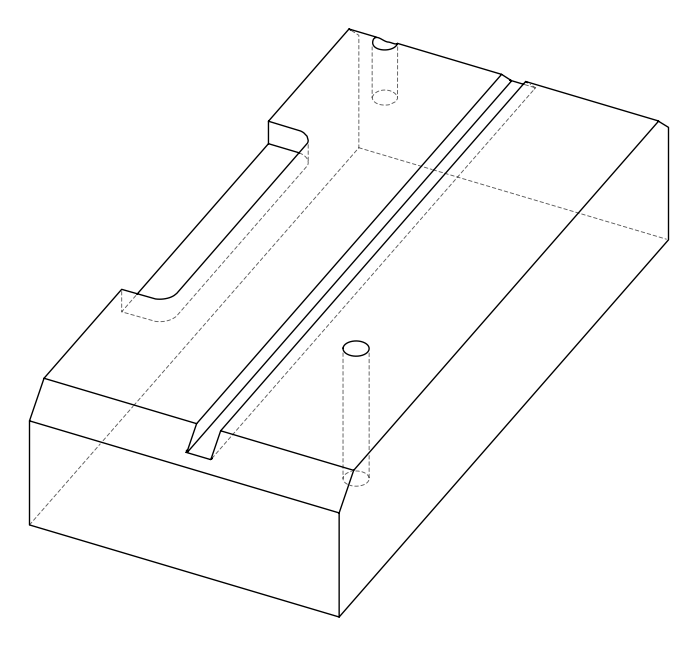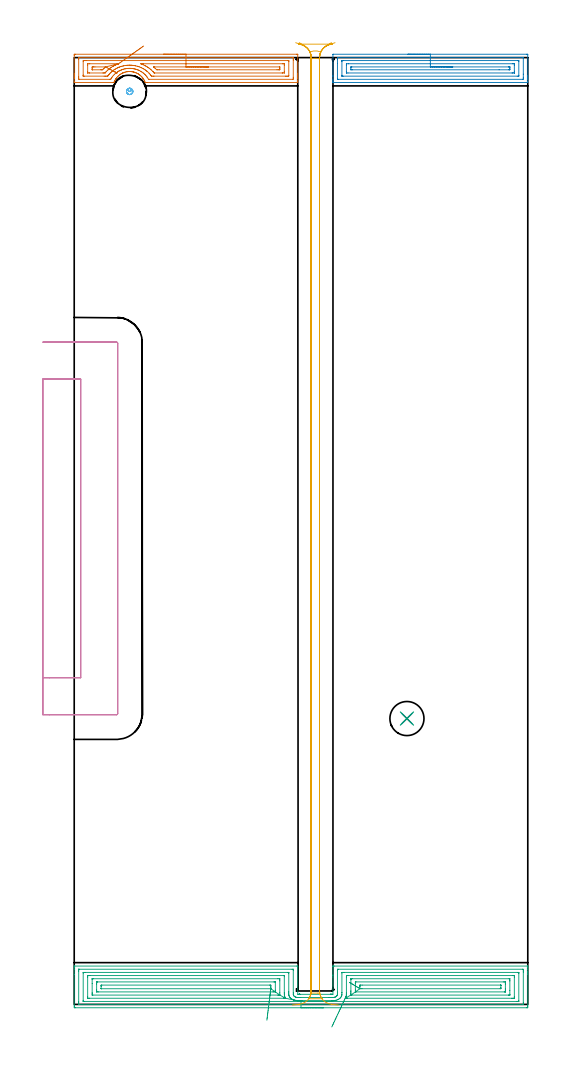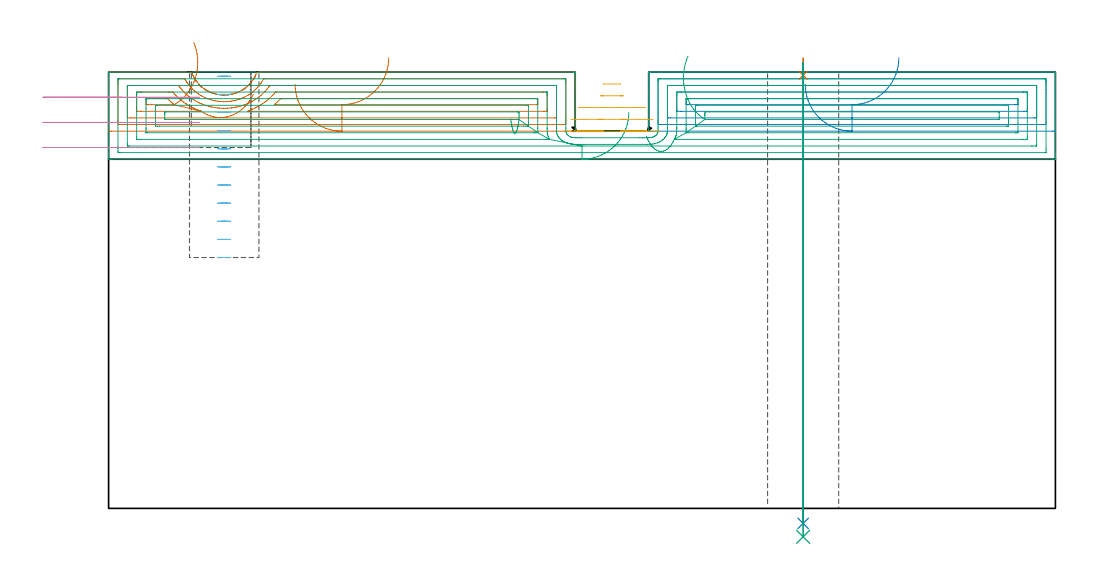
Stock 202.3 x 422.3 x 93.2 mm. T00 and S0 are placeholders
(PLAN: 9 operations, 5 tool changes, 33.8 min)
(1 AREA_MILL | FG_CHAMFER_SURFACE | UGT0205_001 | 4.22 min | 8448 mm3)
(2 AREA_MILL_1 | FG_CHAMFER_SURFACE_1 | UGT0205_001 | 3.71 min | 7337 mm3)
(3 AREA_MILL_2 | FG_CHAMFER_SURFACE_2 | UGT0205_001 | 11.42 min | 34936 mm3)
(4 MILL_SLOT | SLOT_PARTIAL_RECTANGULAR | UGT0201_105 | Follow Part, ap 5.5, ae 75% | 4.3 min | 91234 mm3)
(5 MILL_RECTANGULAR_SLOT | SLOT_RECTANGULAR | NXT0201_011 | Follow Part, ap 3, ae 75% | 8.75 min | 80168 mm3)
(6 MILL_BLIND_HOLE_FROM_SOLID_MATERIAL | STEP1POCKET | NXT0201_011 | Spiral | 0.59 min | 6714 mm3)
(7 SPOT_DRILL | STEP1HOLE | NXT0321_9005460120000 | 0.03 min | 5 mm3)
(8 DRILL_THROUGH_HOLE_INTO_CENTER | STEP1HOLE | NXT0301_065 | 0.4 min | 6427 mm3)
(9 DRILL_TO_ENLARGE_THROUGH_HOLE | STEP1HOLE | UGT0301_282 | 0.41 min | 10447 mm3)
(TOOL UGT0205_001 | Chamfer Mill 20 x 3 x 45 deg. | D20 FL50 Z2)
(TOOL UGT0201_105 | End Mill 22 mm | D22 FL25 Z2)
(TOOL NXT0201_011 | ENDMILL 12mm [2P460-1200-NA 1630] | D12 FL38 Z6)
(TOOL NXT0321_9005460120000 | NC Spot Drill, 142deg, 12mm, Carbide, Uncoated | D12 PA142 FL30 Z2)
(TOOL NXT0301_065 | Carbide Drill 9.4mm [860.1-0940-075A1-MM 2214] | D9.4 PA140 FL98 Z2)
(TOOL UGT0301_282 | Twist Drill 15.2 mm | D15.2 PA118 FL120 Z2)
(OP 1 AREA_MILL)
G17 G21 G94 G90
T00 M6
G54
G17 G0 G90 X39.85 Y423.8 S1061 M3
G43 Z103.2 H0
Z90.6
G94 G1 X39.888 Z89.728 F250.
X40.002 Z88.864
X40.191 Z88.012
X40.453 Z87.18
X40.787 Z86.374
X41.19 Z85.6
X41.658 Z84.864
X42.19 Z84.172
X42.779 Z83.529
X43.422 Z82.94
X44.114 Z82.409
X44.85 Z81.94
X45.624 Z81.537
X46.43 Z81.203
X47.262 Z80.941
X48.114 Z80.752
X48.978 Z80.638
X49.85 Z80.6
X99.152 Y423.799 Z80.601
X99.479 Y423.797 Z80.603
X99.693 Y423.793 Z80.607
X99.7 Y423.606 Z80.794
Y423.592 Z80.804
Y415.282 Z89.112
Y414.601 Z89.796
Y414.395 Z90.003
Y413.714 Z90.683
Y413.507 Z90.889
Y413.094 Z91.305
Y412.147 Z92.252
Y411.733 Z92.666
Y411.448 Z92.95
Y411.221 Z93.171
X99.691 Y411.203 Z93.189
X99.596 Y411.2 Z93.2
X32.528
X31.666 Y411.207 Z93.193
X31.639 Y411.266 Z93.134
X31.48 Y411.652 Z92.748
X31.302 Y412.029 Z92.37
X31.09 Y412.427 Z91.973
X30.94 Y412.672 Z91.728
X30.779 Y412.911 Z91.488
X30.751 Y412.948 Z91.45
X30.663 Y413.064 Z91.332
X30.553 Y413.212 Z91.188
X30.497 Y413.287 Z91.112
X30.197 Y413.65 Z90.75
X30.062 Y413.794 Z90.606
X29.691 Y414.149 Z90.249
X29.304 Y414.489 Z89.911
X29.183 Y414.584 Z89.815
X29.059 Y414.676 Z89.723
X28.974 Y414.733 Z89.666
X28.738 Y414.893 Z89.506
X28.587 Y414.986 Z89.413
X28.41 Y415.095 Z89.304
X27.967 Y415.328 Z89.07
X27.517 Y415.54 Z88.857
X27.477 Y415.558 Z88.84
X27.198 Y415.654 Z88.74
X27.052 Y415.705 Z88.689
X26.969 Y415.73 Z88.664
X26.753 Y415.794 Z88.598
X26.624 Y415.835 Z88.561
X26.411 Y415.886 Z88.512
X26.309 Y415.908 Z88.485
X26.178 Y415.939 Z88.455
X25.92 Y415.985 Z88.411
X25.73 Y416.018 Z88.377
X25.546 Y416.038 Z88.356
X25.458 Y416.045 Z88.343
X25.421 Y416.05 Z88.339
X25.284 Y416.066 Z88.325
X24.837 Y416.094 Z88.295
X24.613 Y416.093 Z88.296
X24.574 Y416.091 Z88.297
X24.539 Y416.093 Z88.304
X24.533
X24.411 Y416.088 Z88.309
X24.39 Y416.087
X24.344 Y416.081
X23.944 Y416.051 Z88.346
X23.778 Y416.029 Z88.368
X23.644 Y416.011 Z88.385
X23.496 Y415.993 Z88.407
X23.051 Y415.905 Z88.494
X22.602 Y415.787 Z88.611
X22.157 Y415.644 Z88.755
X21.978 Y415.578 Z88.821
X21.925 Y415.557 Z88.84
X21.868 Y415.531 Z88.864
X21.663 Y415.441 Z88.957
X21.591 Y415.409 Z88.989
X21.264 Y415.247 Z89.151
X20.812 Y414.983 Z89.415
X20.371 Y414.697 Z89.701
X20.34 Y414.676 Z89.723
X19.901 Y414.316 Z90.081
X19.795 Y414.221 Z90.175
X19.477 Y413.936 Z90.461
X19.339 Y413.792 Z90.604
X18.967 Y413.36 Z91.039
X18.912 Y413.29 Z91.11
X18.738 Y413.064 Z91.332
X18.619 Y412.911 Z91.488
X18.61 Y412.899 Z91.5
X18.584 Y412.861 Z91.538
X18.539 Y412.789 Z91.611
X18.437 Y412.62 Z91.776
X18.331 Y412.449 Z91.95
X18.1 Y412.027 Z92.368
X18.025 Y411.867 Z92.528
X17.903 Y411.609 Z92.79
X17.87 Y411.529 Z92.87
X17.833 Y411.441 Z92.958
X17.726 Y411.205 Z93.191
X17.426 Y411.2 Z93.2
X0.103
X0.01 Y411.203 Z93.189
X0.007 Y411.219 Z93.173
X0. Y411.448 Z92.95
Y413.094 Z91.305
Y413.507 Z90.889
Y413.714 Z90.683
Y414.395 Z90.003
Y414.601 Z89.796
Y415.282 Z89.112
Y423.267 Z81.129
X0.002 Y423.61 Z80.787
X0.01 Y423.791 Z80.605
X0.192 Y423.799 Z80.599
X0.548 Y423.8 Z80.6
X49.85
Y422.386 Z82.014
X97.37
X97.69 Y422.38 Z82.02
X97.697 Y422.059 Z82.341
X97.699 Y421.493 Z82.907
X97.7 Y421.169 Z83.231
X97.699 Y413.507 Z90.893
X97.698 Y413.185 Z91.215
X97.69 Y412.62 Z91.78
X97.381 Y412.614 Z91.786
X33.422
X33.135 Y412.62 Z91.78
X32.722 Y413.313 Z91.087
X32.589 Y413.507 Z90.893
X32.528 Y413.595 Z90.805
X32.174 Y414.047 Z90.353
X31.886 Y414.395 Z90.005
X31.639 Y414.653 Z89.747
X31.316 Y414.963 Z89.437
X30.957 Y415.282 Z89.118
X30.751 Y415.456 Z88.944
X30.114 Y415.918 Z88.482
X29.863 Y416.073 Z88.327
X29.697 Y416.169 Z88.231
X28.974 Y416.545 Z87.855
X28.716 Y416.667 Z87.733
X28.524 Y416.755 Z87.645
X28.294 Y416.848 Z87.552
X28.086 Y416.923 Z87.477
X28.029 Y416.942 Z87.458
X27.669 Y417.056 Z87.344
X27.198 Y417.185 Z87.215
X27.025 Y417.229 Z87.171
X26.618 Y417.314 Z87.086
X26.309 Y417.369 Z87.031
X25.944 Y417.421 Z86.979
X25.421 Y417.475 Z86.925
X24.973 Y417.503 Z86.897
X24.533 Y417.504 Z86.896
X24.106 Y417.483 Z86.917
X23.644 Y417.444 Z86.956
X23.301 Y417.399 Z87.001
X22.756 Y417.308 Z87.092
X22.545 Y417.267 Z87.133
X21.868 Y417.101 Z87.299
X21.833 Y417.091 Z87.309
X21.718 Y417.056 Z87.344
X21.166 Y416.87 Z87.53
X21.087 Y416.841 Z87.559
X20.979 Y416.798 Z87.602
X20.542 Y416.606 Z87.794
X20.091 Y416.385 Z88.015
X19.951 Y416.308 Z88.092
X19.708 Y416.169 Z88.231
X19.396 Y415.976 Z88.424
X19.203 Y415.852 Z88.548
X18.864 Y415.62 Z88.78
X18.439 Y415.282 Z89.118
X18.371 Y415.226 Z89.174
X18.314 Y415.177 Z89.223
X17.907 Y414.802 Z89.598
X17.519 Y414.395 Z90.005
X17.475 Y414.346 Z90.054
X17.426 Y414.289 Z90.111
X17.08 Y413.853 Z90.547
X16.815 Y413.507 Z90.893
X16.705 Y413.34 Z91.06
X16.538 Y413.076 Z91.324
X16.368 Y412.789 Z91.611
X16.268 Y412.62 Z91.78
X15.655 Y412.614 Z91.786
X2.33
X2.01 Y412.62 Z91.78
X2.003 Y412.941 Z91.459
X2.001 Y413.507 Z90.893
X2. Y413.831 Z90.569
X2.001 Y421.493 Z82.907
X2.002 Y421.815 Z82.585
X2.01 Y422.38 Z82.02
X2.319 Y422.386 Z82.014
X49.85
Y420.972 Z83.428
X95.233 Y420.971 Z83.429
X95.599 Y420.97 Z83.43
X95.651 Y420.968 Z83.432
X95.68 Y420.965 Z83.435
X95.69 Y420.962 Z83.438
X95.693 Y420.908 Z83.492
X95.698 Y420.706 Z83.694
X95.7 Y420.605 Z83.795
Y420.504 Z83.896
X95.699 Y414.295 Z90.105
X95.693 Y414.193 Z90.207
X95.681 Y414.035 Z90.365
X95.599 Y414.034 Z90.366
X95.076 Y414.03 Z90.37
X94.711 Y414.029 Z90.371
X94.189 Y414.028 Z90.372
X35.559 Y414.029 Z90.371
X35.193 Y414.03 Z90.37
X34.667 Y414.033 Z90.367
X34.493 Y414.035 Z90.365
X34.304 Y414.254 Z90.146
X34.191 Y414.395 Z90.005
X33.847 Y414.825 Z89.575
X33.457 Y415.282 Z89.118
X33.416 Y415.327 Z89.073
X32.533 Y416.164 Z88.236
X32.528 Y416.168 Z88.232
X32.269 Y416.376 Z88.024
X32.025 Y416.556 Z87.844
X31.639 Y416.831 Z87.569
X31.301 Y417.056 Z87.344
X30.96 Y417.266 Z87.134
X30.751 Y417.378 Z87.022
X30.073 Y417.733 Z86.667
X29.863 Y417.831 Z86.569
X29.609 Y417.944 Z86.456
X28.974 Y418.183 Z86.217
X28.615 Y418.302 Z86.098
X28.086 Y418.457 Z85.943
X27.404 Y418.625 Z85.775
X27.198 Y418.668 Z85.732
X26.793 Y418.741 Z85.659
X26.324 Y418.816 Z85.584
X26.309 Y418.818 Z85.582
X26.2 Y418.831 Z85.569
X25.421 Y418.898 Z85.502
X25.349 Y418.903 Z85.497
X24.929 Y418.918 Z85.482
X24.533 Y418.92 Z85.48
X24.445 Y418.919 Z85.481
X23.644 Y418.874 Z85.526
X23.605 Y418.871 Z85.529
X23.202 Y418.831 Z85.569
X22.811 Y418.776 Z85.625
X22.756 Y418.766 Z85.634
X22.059 Y418.639 Z85.761
X21.868 Y418.598 Z85.802
X21.345 Y418.466 Z85.934
X20.979 Y418.365 Z86.035
X20.662 Y418.261 Z86.139
X20.091 Y418.066 Z86.334
X20.002 Y418.033 Z86.367
X19.787 Y417.944 Z86.456
X19.386 Y417.76 Z86.64
X19.203 Y417.671 Z86.729
X18.795 Y417.463 Z86.937
X18.314 Y417.185 Z87.215
X18.103 Y417.056 Z87.344
X17.695 Y416.787 Z87.613
X17.426 Y416.603 Z87.797
X17.184 Y416.411 Z87.989
X16.886 Y416.169 Z88.231
X16.699 Y416.008 Z88.392
X16.538 Y415.865 Z88.535
X16.238 Y415.581 Z88.819
X15.954 Y415.282 Z89.118
X15.809 Y415.123 Z89.277
X15.649 Y414.94 Z89.46
X15.406 Y414.638 Z89.762
X15.214 Y414.395 Z90.005
X15.016 Y414.139 Z90.261
X14.938 Y414.037 Z90.363
X14.761 Y414.034 Z90.366
X14.238 Y414.03 Z90.37
X13.873 Y414.029 Z90.371
X13.351 Y414.028 Z90.372
X4.467 Y414.029 Z90.371
X4.101 Y414.03 Z90.37
X4.049 Y414.032 Z90.368
X4.02 Y414.035 Z90.365
X4.01 Y414.038 Z90.362
X4.007 Y414.092 Z90.308
X4.002 Y414.294 Z90.106
X4. Y414.395 Z90.005
Y414.495 Z89.905
X4.001 Y420.705 Z83.695
X4.007 Y420.807 Z83.593
X4.019 Y420.965 Z83.435
X4.101 Y420.966 Z83.434
X4.624 Y420.97 Z83.43
X4.989 Y420.971 Z83.429
X5.511 Y420.972 Z83.428
X49.85
Y419.557 Z84.843
X92.934
X93.096 Y419.556 Z84.844
X93.672 Y419.55 Z84.85
X93.69 Y419.541 Z84.859
X93.694 Y419.506 Z84.894
X93.697 Y419.427 Z84.973
X93.699 Y419.269 Z85.131
X93.7 Y418.953 Z85.447
Y416.169 Z88.231
X93.699 Y415.787 Z88.613
X93.697 Y415.595 Z88.805
X93.693 Y415.5 Z88.9
X93.69 Y415.457 Z88.943
X93.655 Y415.449 Z88.951
X92.934 Y415.444 Z88.956
X92.773 Y415.443 Z88.957
X35.92
X35.738 Y415.445 Z88.955
X35.694 Y415.447 Z88.953
X35.676 Y415.449 Z88.951
X35.599 Y415.533 Z88.867
X35.403 Y415.753 Z88.647
X35.193 Y415.991 Z88.409
X35.106 Y416.082 Z88.318
X35.019 Y416.169 Z88.231
X34.304 Y416.845 Z87.555
X34.072 Y417.056 Z87.344
X33.712 Y417.355 Z87.045
X33.416 Y417.573 Z86.827
X32.886 Y417.944 Z86.456
X32.528 Y418.176 Z86.224
X31.964 Y418.506 Z85.894
X31.639 Y418.675 Z85.725
X31.33 Y418.831 Z85.569
X30.751 Y419.106 Z85.294
X30.284 Y419.297 Z85.103
X29.992 Y419.413 Z84.987
X29.863 Y419.466 Z84.934
X29.685 Y419.551 Z84.849
X29.863 Y419.554 Z84.846
X30.025 Y419.556 Z84.844
X30.418 Y419.557 Z84.843
X30.751
X49.85
Y418.143 Z86.257
X91.49 Y418.142 Z86.258
X91.597 Y418.14 Z86.26
X91.666 Y418.136 Z86.264
X91.691 Y418.134 Z86.267
X91.692 Y418.123 Z86.277
X91.696 Y417.944 Z86.456
X91.699 Y417.403 Z86.997
X91.694 Y417.056 Z87.344
X91.69 Y416.921 Z87.479
X91.681 Y416.864 Z87.536
X91.557 Y416.861 Z87.539
X91.356 Y416.858 Z87.542
X91.157 Y416.857 Z87.543
X90.469
X37.858
X37.165 Y416.86 Z87.54
X36.969 Y416.864 Z87.536
X36.783 Y416.872 Z87.528
X36.081 Y417.529 Z86.871
X35.631 Y417.944 Z86.456
X35.458 Y418.101 Z86.299
X35.427 Y418.132 Z86.268
X35.424 Y418.136 Z86.264
X35.443 Y418.138 Z86.262
X35.548 Y418.141 Z86.259
X35.681 Y418.143 Z86.257
X35.881
X49.85
X50.722 Z86.295
X51.586 Z86.409
X52.438 Z86.598
X53.27 Z86.86
X54.076 Z87.194
X54.85 Z87.597
X55.586 Z88.065
X56.278 Z88.596
X56.921 Z89.186
X57.51 Z89.829
X58.042 Z90.521
X58.51 Z91.257
X58.913 Z92.031
X59.247 Z92.837
X59.509 Z93.669
X59.698 Z94.52
X59.812 Z95.385
X59.85 Z96.257
G0 X30.939 Y427.454 Z88.499
G1 X30.556 Y427.182 Z87.763
X30.123 Y426.875 Z87.072
X29.642 Y426.533 Z86.429
X29.116 Y426.161 Z85.84
X28.552 Y425.761 Z85.31
X27.951 Y425.335 Z84.842
X27.32 Y424.887 Z84.439
X26.662 Y424.42 Z84.106
X25.983 Y423.939 Z83.845
X25.288 Y423.446 Z83.656
X24.583 Y422.946 Z83.543
X23.872 Y422.442 Z83.506
X23.161 Y421.938 Z83.545
X22.455 Y421.437 Z83.659
X21.761 Y420.945 Z83.849
X21.082 Y420.464 Z84.112
X20.425 Y419.998 Z84.446
X19.794 Y419.55 Z84.85
X19.789 Y419.546 Z84.854
X19.733 Y419.524 Z84.876
X19.309 Y419.374 Z85.026
X19.203 Y419.334 Z85.066
X18.844 Y419.189 Z85.211
X18.638 Y419.101 Z85.299
X18.314 Y418.959 Z85.441
X18.227 Y418.918 Z85.482
X18.049 Y418.831 Z85.569
X17.64 Y418.617 Z85.783
X17.426 Y418.499 Z85.901
X17.076 Y418.293 Z86.107
X16.538 Y417.966 Z86.434
X16.524 Y417.957 Z86.443
X16.504 Y417.944 Z86.456
X16.001 Y417.595 Z86.805
X15.649 Y417.323 Z87.077
X15.502 Y417.203 Z87.197
X15.328 Y417.056 Z87.344
X15.028 Y416.789 Z87.611
X14.761 Y416.544 Z87.856
X14.39 Y416.169 Z88.231
X14.141 Y415.901 Z88.499
X13.873 Y415.595 Z88.805
X13.769 Y415.48 Z88.92
X13.744 Y415.452 Z88.948
X13.705 Y415.449 Z88.951
X12.984 Y415.444 Z88.956
X12.823 Y415.443 Z88.957
X6.766
X6.604 Y415.444 Z88.956
X6.028 Y415.45 Z88.95
X6.01 Y415.459 Z88.941
X6.006 Y415.494 Z88.906
X6.003 Y415.573 Z88.827
X6.001 Y415.731 Z88.669
X6. Y416.047 Z88.353
Y418.831 Z85.569
X6.001 Y419.213 Z85.187
X6.003 Y419.405 Z84.995
X6.007 Y419.5 Z84.9
X6.01 Y419.543 Z84.857
X6.045 Y419.551 Z84.849
X6.766 Y419.556 Z84.844
X6.927 Y419.557 Z84.843
X19.364
X19.606 Y419.555 Z84.845
X19.788 Y419.552 Z84.848
X19.794 Y419.55 Z84.85
X13.983 Y418.138 Z86.262
X13.978 Y418.129 Z86.271
X13.947 Y418.099 Z86.301
X13.927 Y418.081 Z86.319
X13.766 Y417.944 Z86.456
X13.357 Y417.572 Z86.828
X12.984 Y417.224 Z87.176
X12.62 Y416.865 Z87.535
X12.495 Y416.862 Z87.538
X12.294 Y416.858 Z87.542
X12.096 Y416.857 Z87.543
X11.896
X8.21 Y416.858 Z87.542
X8.103 Y416.86 Z87.54
X8.034 Y416.864 Z87.536
X8.009 Y416.866 Z87.534
X8.008 Y416.877 Z87.523
X8.004 Y417.056 Z87.344
X8.001 Y417.597 Z86.803
X8.006 Y417.944 Z86.456
X8.01 Y418.079 Z86.321
X8.019 Y418.136 Z86.264
X8.143 Y418.139 Z86.261
X8.344 Y418.142 Z86.258
X8.543 Y418.143 Z86.257
X9.231
X13.808
X13.873
X13.953 Y418.141 Z86.259
X13.981 Y418.139 Z86.261
X13.983 Y418.138 Z86.262
X14.664 Y417.774 Z86.668
X15.312 Y417.428 Z87.14
X15.92 Y417.103 Z87.674
X16.485 Y416.801 Z88.266
X17.003 Y416.524 Z88.912
X17.468 Y416.275 Z89.606
X17.879 Y416.056 Z90.344
X18.232 Y415.867 Z91.119
X18.523 Y415.712 Z91.926
X18.751 Y415.59 Z92.759
X18.915 Y415.502 Z93.612
X19.012 Y415.45 Z94.477
X19.043 Y415.434 Z95.349
X19.006 Y415.454 Z96.22
X18.902 Y415.509 Z97.085
X18.733 Y415.6 Z97.936
X18.498 Y415.725 Z98.767
X18.201 Y415.884 Z99.571
G0 Z103.2
M5
M2
(OP 2 AREA_MILL_1)
G17 G21 G94 G90
T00 M6
G54
G17 G0 G90 X148.85 Y423.8 S1061 M3
G43 Z103.2 H0
Z90.6
G94 G1 X148.888 Z89.728 F250.
X149.002 Z88.864
X149.191 Z88.012
X149.453 Z87.18
X149.787 Z86.374
X150.19 Z85.6
X150.659 Z84.864
X151.19 Z84.172
X151.779 Z83.529
X152.422 Z82.94
X153.114 Z82.409
X153.85 Z81.94
X154.624 Z81.537
X155.43 Z81.203
X156.262 Z80.941
X157.114 Z80.752
X157.978 Z80.638
X158.85 Z80.6
X201.693
X202.053 Y423.796 Z80.602
X202.29 Y423.792 Z80.606
X202.3 Y423.551 Z80.846
Y414.395 Z90.
Y413.827 Z90.57
Y413.507 Z90.889
Y412.939 Z91.457
Y412.62 Z91.775
Y411.583 Z92.816
X202.29 Y411.238 Z93.153
X202.283 Y411.229 Z93.163
X202.244 Y411.204 Z93.19
X202.139 Y411.2 Z93.2
X115.561
X115.41 Y411.202 Z93.188
X115.407 Y411.231 Z93.161
X115.4 Y411.584 Z92.816
Y411.981 Z92.418
Y412.62 Z91.775
Y413.827 Z90.57
Y414.395 Z90.
Y423.627 Z80.771
Y423.642 Z80.758
X115.408 Y423.793 Z80.607
X115.642 Y423.8 Z80.6
X158.85
Y422.386 Z82.014
X199.902
X200.29 Y422.38 Z82.02
X200.299 Y421.991 Z82.409
X200.3 Y414.892 Z89.508
Y413.507 Z90.893
X200.299 Y413.119 Z91.281
X200.29 Y412.62 Z91.78
X199.914 Y412.614 Z91.786
X117.798
X117.41 Y412.62 Z91.78
X117.401 Y413.008 Z91.392
X117.4 Y419.718 Z84.682
Y421.493 Z82.907
X117.401 Y421.881 Z82.519
X117.41 Y422.38 Z82.02
X117.786 Y422.386 Z82.014
X158.85
Y420.972 Z83.428
X197.755 Y420.971 Z83.429
X198.123 Y420.97 Z83.43
X198.245 Y420.967 Z83.433
X198.281 Y420.965 Z83.435
X198.29 Y420.899 Z83.501
X198.296 Y420.782 Z83.618
X198.299 Y420.605 Z83.795
Y414.395 Z90.005
X198.298 Y414.221 Z90.179
X198.29 Y414.045 Z90.355
X198.278 Y414.035 Z90.365
X198.26 Y414.032 Z90.368
X198.215 Y414.03 Z90.37
X198.123 Y414.029 Z90.371
X197.599 Y414.028 Z90.372
X119.945 Y414.029 Z90.371
X119.577 Y414.03 Z90.37
X119.455 Y414.033 Z90.367
X119.419 Y414.035 Z90.365
X119.41 Y414.101 Z90.299
X119.404 Y414.218 Z90.182
X119.401 Y414.395 Z90.005
Y420.605 Z83.795
X119.402 Y420.779 Z83.621
X119.41 Y420.955 Z83.445
X119.422 Y420.965 Z83.435
X119.44 Y420.968 Z83.432
X119.485 Y420.97 Z83.43
X119.577 Y420.971 Z83.429
X120.101 Y420.972 Z83.428
X158.85
Y419.557 Z84.843
X195.608
X196.215 Y419.552 Z84.848
X196.28 Y419.551 Z84.849
X196.29 Y419.468 Z84.932
X196.294 Y419.268 Z85.132
X196.3 Y418.868 Z85.532
Y416.207 Z88.193
X196.299 Y415.744 Z88.656
X196.297 Y415.532 Z88.868
X196.294 Y415.479 Z88.921
X196.291 Y415.456 Z88.944
X196.277 Y415.45 Z88.95
X196.171 Y415.447 Z88.953
X195.445 Y415.443 Z88.957
X195.283
X122.092
X121.485 Y415.448 Z88.952
X121.42 Y415.449 Z88.951
X121.41 Y415.532 Z88.868
X121.406 Y415.732 Z88.668
X121.4 Y416.132 Z88.268
Y418.793 Z85.607
X121.401 Y419.256 Z85.144
X121.403 Y419.468 Z84.932
X121.406 Y419.521 Z84.879
X121.409 Y419.544 Z84.856
X121.423 Y419.55 Z84.85
X121.529 Y419.553 Z84.847
X122.255 Y419.557 Z84.843
X122.417
X158.85
Y418.143 Z86.257
X193.66
X193.861 Y418.142 Z86.258
X194.261 Y418.136 Z86.264
X194.291 Y418.132 Z86.268
X194.295 Y418.121 Z86.279
X194.299 Y418.09 Z86.31
X194.3 Y418.034 Z86.366
Y417.307 Z87.093
X194.298 Y417.056 Z87.344
X194.294 Y416.898 Z87.502
X194.29 Y416.865 Z87.535
X194.195 Y416.86 Z87.54
X194.061 Y416.858 Z87.542
X193.861 Y416.857 Z87.543
X189.509
X124.04
X123.839 Y416.858 Z87.542
X123.439 Y416.864 Z87.536
X123.409 Y416.868 Z87.532
X123.405 Y416.879 Z87.521
X123.401 Y416.91 Z87.49
X123.4 Y417.692 Z86.708
X123.402 Y417.944 Z86.456
X123.406 Y418.102 Z86.298
X123.41 Y418.135 Z86.265
X123.505 Y418.139 Z86.261
X123.639 Y418.142 Z86.258
X123.839 Y418.143 Z86.257
X158.85
X159.722 Z86.295
X160.587 Z86.409
X161.438 Z86.598
X162.27 Z86.86
X163.076 Z87.194
X163.85 Z87.597
X164.586 Z88.065
X165.278 Z88.596
X165.921 Z89.186
X166.51 Z89.829
X167.042 Z90.521
X167.51 Z91.257
X167.913 Z92.031
X168.247 Z92.837
X168.509 Z93.669
X168.698 Z94.52
X168.812 Z95.385
X168.85 Z96.257
G0 Z103.2
M5
M2
(OP 3 AREA_MILL_2)
G17 G21 G94 G90
T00 M6
G54
G17 G0 G90 X111.15 Y-1.5 S1061 M3
G43 Z103.2 H0
Z84.6
G94 G1 X111.112 Z83.728 F250.
X110.998 Z82.863
X110.809 Z82.012
X110.547 Z81.18
X110.213 Z80.374
X109.81 Z79.6
X109.342 Z78.864
X108.81 Z78.172
X108.221 Z77.529
X107.578 Z76.94
X106.886 Z76.408
X106.15 Z75.94
X105.376 Z75.537
X104.57 Z75.203
X103.738 Z74.941
X102.887 Z74.752
X102.022 Z74.638
X101.15 Z74.6
X0.621
X0.149 Y-1.495 Z74.603
X0.009 Y-1.492 Z74.606
X0.005 Y-1.029 Z75.069
X0. Y-0.415 Z75.683
Y13.366 Z89.462
Y15.746 Z91.841
Y16.436 Z92.535
Y16.732 Z92.831
X0.007 Y17.089 Z93.18
X0.009 Y17.097 Z93.188
X0.175 Y17.1 Z93.2
X99.363
X99.691 Y17.094 Z93.191
X99.693 Y17.078 Z93.175
X99.7 Y16.744 Z92.842
Y4.5 Z80.6
X100.022
X100.309 Y4.505 Z80.595
X100.333 Y4.507 Z80.592
X100.375 Y4.5 Z80.599
X100.391 Y4.503 Z80.593
X100.43
X100.432 Z80.595
X100.438 Y4.501 Z80.598
X100.451 Y4.503 Z80.593
X100.492
X100.494 Z80.594
X100.5 Y4.501 Z80.597
X100.507 Y4.502 Z80.594
X100.51 Z80.592
X100.513 Y4.501 Z80.593
X100.524 Z80.595
X100.528 Y4.502
X100.556 Y4.501
X100.56 Y4.503 Z80.592
X100.562 Y4.502 Z80.597
X100.571 Z80.592
X100.574 Y4.501
X100.584 Z80.594
X100.587 Y4.502 Z80.595
X100.618
X100.622 Y4.503 Z80.592
X100.625 Y4.502 Z80.597
X100.639 Z80.593
X100.641 Z80.591
X100.644 Y4.5 Z80.592
X100.702 Z80.6
X100.708
X114.369
X114.381 Y4.502 Z80.594
X114.382 Y4.5 Z80.6
X114.452 Z80.592
X114.454 Y4.502 Z80.591
X114.457 Y4.503 Z80.593
X114.473 Y4.502 Z80.597
X114.478 Y4.5 Z80.6
X114.513 Y4.501 Z80.593
X114.516 Y4.502 Z80.592
X114.517 Y4.503 Z80.593
X114.519 Y4.502 Z80.594
X114.523 Z80.597
X114.526 Z80.592
X114.531 Y4.5 Z80.595
X114.538 Z80.6
X114.554
X114.611 Z80.592
X114.613 Y4.502
X114.616 Y4.503 Z80.594
X114.636 Y4.501 Z80.598
X114.653 Y4.5 Z80.6
X115.001 Y4.502 Z80.598
X115.4
Y12.214 Z88.307
Y13.004 Z89.102
Y13.097 Z89.196
X115.401 Y17.002 Z93.101
X115.41 Y17.064 Z93.162
X115.445 Y17.095 Z93.195
X115.449 Y17.098 Z93.198
X115.453
X115.894 Y17.1 Z93.2
X202.125
X202.291 Y17.097 Z93.188
X202.293 Y17.089 Z93.18
X202.3 Y16.732 Z92.831
Y16.435 Z92.535
Y15.746 Z91.841
Y14.518 Z90.615
Y13.98 Z90.075
Y13.366 Z89.462
Y-0.415 Z75.682
X202.295 Y-1.029 Z75.069
X202.291 Y-1.492 Z74.606
X202.151 Y-1.495 Z74.603
X201.679 Y-1.5 Z74.6
X101.15
Y-0.086 Z76.014
X2.409 Y-0.085 Z76.015
X2.347
X2.026 Y-0.079 Z76.021
X2.01 Y0.025 Z76.125
X2.003 Y0.255 Z76.355
X2.001 Y0.737 Z76.837
X2. Y1.141 Z77.241
Y14.863 Z90.963
X2.002 Y15.265 Z91.365
X2.01 Y15.669 Z91.769
X2.014 Y15.68 Z91.78
X2.02 Y15.682 Z91.782
X2.044 Y15.684 Z91.784
X2.096 Y15.685 Z91.785
X2.2 Y15.686 Z91.786
X97.19
X97.55 Y15.683 Z91.783
X97.64 Y15.681 Z91.781
X97.679 Y15.679 Z91.779
X97.69 Y15.657 Z91.757
X97.693 Y15.571 Z91.671
X97.699 Y15.182 Z91.282
X97.701 Y5.151 Z81.251
X97.705 Y4.583 Z80.683
X97.713 Y4.427 Z80.527
X97.737 Y4.269 Z80.369
X97.813 Y4.054 Z80.154
X97.904 Y3.894 Z79.994
X98.022 Y3.742 Z79.842
X98.209 Y3.568 Z79.668
X98.483 Y3.386 Z79.486
X98.78 Y3.252 Z79.352
X98.916 Y3.206 Z79.306
X99.16 Y3.145 Z79.245
X99.513 Y3.099 Z79.199
X99.81 Y3.092 Z79.192
X100.111 Y3.088 Z79.188
X100.703 Y3.085 Z79.185
X101.008
X113.517
X114.107
X114.412
X115.001 Y3.088 Z79.188
X115.298 Y3.092 Z79.192
X115.595 Y3.1 Z79.2
X115.894 Y3.137 Z79.237
X116.1 Y3.183 Z79.283
X116.234 Y3.222 Z79.322
X116.373 Y3.272 Z79.372
X116.617 Y3.386 Z79.486
X116.725 Y3.448 Z79.548
X116.788 Y3.489 Z79.589
X116.947 Y3.615 Z79.715
X117.058 Y3.722 Z79.822
X117.184 Y3.877 Z79.977
X117.274 Y4.026 Z80.126
X117.363 Y4.269 Z80.369
X117.391 Y4.556 Z80.656
X117.398 Y5.151 Z81.251
X117.4 Y5.43 Z81.53
Y15.141 Z91.241
X117.403 Y15.419 Z91.519
X117.407 Y15.604 Z91.704
X117.41 Y15.669 Z91.769
X117.425 Y15.679 Z91.779
X117.742 Y15.686 Z91.786
X199.891 Y15.685 Z91.785
X199.953
X200.274 Y15.679 Z91.779
X200.29 Y15.575 Z91.675
X200.297 Y15.345 Z91.445
X200.299 Y14.863 Z90.963
X200.3 Y14.459 Z90.559
Y0.737 Z76.837
X200.298 Y0.335 Z76.435
X200.29 Y-0.069 Z76.031
X200.286 Y-0.08 Z76.02
X200.28 Y-0.082 Z76.018
X200.256 Y-0.084 Z76.016
X200.204 Y-0.086 Z76.014
X200.1
X101.15
Y1.328 Z77.428
X4.491 Y1.329 Z77.429
X4.196 Y1.33 Z77.43
X4.098 Y1.332 Z77.432
X4.022 Y1.335 Z77.435
X4.01 Y1.341 Z77.441
X4.006 Y1.372 Z77.472
X4.003 Y1.427 Z77.527
X4.001 Y1.62 Z77.72
X4. Y1.813 Z77.913
X4.001 Y13.98 Z90.08
X4.003 Y14.17 Z90.27
X4.01 Y14.237 Z90.337
X4.019 Y14.265 Z90.365
X4.049 Y14.266 Z90.366
X4.196 Y14.269 Z90.369
X4.795 Y14.271 Z90.371
X5.089
X95.342
X95.637 Y14.269 Z90.369
X95.675 Y14.267 Z90.367
X95.689 Y14.265 Z90.365
X95.691 Y14.254 Z90.354
X95.697 Y14.192 Z90.292
X95.699 Y14.098 Z90.198
X95.7 Y13.98 Z90.08
Y5.68 Z81.78
X95.703 Y5.151 Z81.251
X95.708 Y4.631 Z80.731
X95.725 Y4.269 Z80.369
X95.757 Y4.069 Z80.169
X95.848 Y3.768 Z79.868
X95.954 Y3.532 Z79.632
X96.037 Y3.386 Z79.486
X96.235 Y3.106 Z79.206
X96.386 Y2.929 Z79.029
X96.531 Y2.792 Z78.892
X96.684 Y2.653 Z78.753
X96.891 Y2.503 Z78.603
X97.129 Y2.344 Z78.444
X97.474 Y2.162 Z78.262
X97.835 Y2.006 Z78.106
X98.022 Y1.941 Z78.041
X98.362 Y1.845 Z77.945
X98.778 Y1.757 Z77.857
X98.916 Y1.738 Z77.838
X99.332 Y1.691 Z77.791
X99.755 Y1.674 Z77.774
X100.703 Y1.669 Z77.769
X101.545 Y1.671 Z77.771
X114.948 Y1.672 Z77.772
X115.001 Y1.673 Z77.773
X115.819 Y1.694 Z77.794
X115.894 Y1.701 Z77.801
X116.277 Y1.749 Z77.849
X116.595 Y1.81 Z77.91
X116.788 Y1.855 Z77.955
X117.283 Y2.013 Z78.113
X117.681 Y2.189 Z78.289
X117.891 Y2.296 Z78.396
X118.218 Y2.503 Z78.603
X118.419 Y2.657 Z78.757
X118.575 Y2.792 Z78.892
X118.769 Y2.989 Z79.089
X118.862 Y3.102 Z79.202
X119.062 Y3.386 Z79.486
X119.202 Y3.649 Z79.749
X119.297 Y3.909 Z80.009
X119.345 Y4.077 Z80.177
X119.371 Y4.269 Z80.369
X119.38 Y4.356 Z80.456
X119.399 Y5.151 Z81.251
X119.4 Y5.22 Z81.32
Y14.047 Z90.147
X119.403 Y14.116 Z90.216
X119.41 Y14.25 Z90.35
X119.42 Y14.266 Z90.366
X119.433 Y14.267 Z90.367
X119.469 Y14.269 Z90.369
X120.067 Y14.271 Z90.371
X120.362 Y14.272 Z90.372
X197.81 Y14.271 Z90.371
X198.104 Y14.27 Z90.37
X198.202 Y14.268 Z90.368
X198.278 Y14.265 Z90.365
X198.29 Y14.259 Z90.359
X198.294 Y14.228 Z90.328
X198.297 Y14.173 Z90.273
X198.299 Y13.98 Z90.08
X198.3 Y13.787 Z89.887
X198.299 Y1.62 Z77.72
X198.297 Y1.43 Z77.53
X198.29 Y1.363 Z77.463
X198.281 Y1.335 Z77.435
X198.251 Y1.334 Z77.434
X198.104 Y1.331 Z77.431
X197.505 Y1.329 Z77.429
X197.211 Y1.328 Z77.428
X101.15
X94.198 Y2.75 Z78.85
X93.555 Y2.745 Z78.845
X93.311 Y2.743 Z78.843
X6.877
X6.633 Y2.744 Z78.844
X6.128 Y2.748 Z78.848
X6.012 Y2.75 Z78.85
X6.008 Y2.95 Z79.05
X6. Y3.369 Z79.469
Y12.214 Z88.314
X6.01 Y12.647 Z88.747
X6.019 Y12.85 Z88.95
X6.23 Y12.853 Z88.953
X6.877 Y12.856 Z88.956
X7.12 Y12.857 Z88.957
X93.555
X93.647 Y12.856 Z88.956
X93.674 Y12.854 Z88.954
X93.682 Y12.852 Z88.952
X93.69 Y12.836 Z88.936
X93.695 Y12.645 Z88.745
X93.699 Y12.358 Z88.458
X93.701 Y5.151 Z81.251
X93.702 Y5.006 Z81.106
X93.724 Y4.269 Z80.369
X93.738 Y4.088 Z80.188
X93.772 Y3.895 Z79.995
X93.824 Y3.7 Z79.8
X93.927 Y3.386 Z79.486
X94.198 Y2.75 Z78.85
X91.71 Y4.171 Z80.271
X91.326 Y4.162 Z80.262
X91.1 Y4.158 Z80.258
X90.987 Y4.157 Z80.257
X90.874
X8.325 Y4.158 Z80.258
X8.174 Y4.16 Z80.26
X8.054 Y4.164 Z80.264
X8.009 Y4.168 Z80.268
X8.007 Y4.176 Z80.276
X8.004 Y4.269 Z80.369
X8. Y4.924 Z81.024
Y5.151 Z81.251
Y9.339 Z85.439
Y11.104 Z87.204
X8.002 Y11.331 Z87.431
X8.005 Y11.413 Z87.513
X8.009 Y11.431 Z87.531
X8.012 Y11.436 Z87.536
X8.062 Y11.438 Z87.538
X8.212 Y11.441 Z87.541
X8.438 Y11.443 Z87.543
X8.551
X90.874
X91.659 Y11.439 Z87.539
X91.672 Y11.437 Z87.537
X91.692 Y11.406 Z87.506
X91.696 Y11.331 Z87.431
X91.7 Y10.515 Z86.615
X91.701 Y5.151 Z81.251
X91.713 Y4.323 Z80.423
X91.71 Y4.171 Z80.271
X89.69 Y5.586 Z81.686
X89.549 Y5.578 Z81.678
X89.087 Y5.574 Z81.674
X88.661 Y5.572 Z81.672
X10.92 Y5.571 Z81.671
X10.451 Y5.573 Z81.673
X10.021 Y5.576 Z81.676
X10.01 Y5.578 Z81.678
X10.004 Y5.593 Z81.693
X10.001 Y6.034 Z82.134
X10. Y6.48 Z82.58
Y9.128 Z85.228
X10.003 Y9.566 Z85.666
X10.007 Y10.004 Z86.104
X10.018 Y10.022 Z86.122
X10.042 Y10.025 Z86.125
X10.099 Y10.027 Z86.127
X10.217 Y10.028 Z86.128
X10.451 Y10.029 Z86.129
X89.087
X89.513 Y10.027 Z86.127
X89.672 Y10.024 Z86.124
X89.684 Y10.023 Z86.123
X89.69 Y10.008 Z86.108
X89.695 Y9.954 Z86.054
X89.699 Y9.843 Z85.943
X89.7 Y6.311 Z82.411
X89.698 Y6.034 Z82.134
X89.693 Y5.731 Z81.831
X89.69 Y5.586 Z81.686
X87.689 Y6.991 Z83.091
X87.684 Y6.989 Z83.089
X87.66 Y6.987 Z83.087
X87.609 Y6.986 Z83.086
X87.506 Y6.985 Z83.085
X12.169
X12.046 Y6.987 Z83.087
X12.017 Y6.989 Z83.089
X12.01 Y6.992 Z83.092
X12.006 Y6.999 Z83.099
X12.002 Y7.025 Z83.125
X12.001 Y7.051 Z83.151
X12. Y7.152 Z83.252
Y8.035 Z84.135
X12.001 Y8.27 Z84.37
X12.004 Y8.427 Z84.527
X12.01 Y8.552 Z84.652
X12.016 Y8.608 Z84.708
X12.307 Y8.614 Z84.714
X87.299
X87.37
X87.675 Y8.608 Z84.708
X87.69 Y8.509 Z84.609
X87.697 Y8.29 Z84.39
X87.699 Y7.8 Z83.9
Y7.405 Z83.505
X87.691 Y7.009 Z83.109
X87.689 Y6.991 Z83.091
X87.609 Y6.35 Z82.504
X87.523 Y5.661 Z81.975
X87.431 Y4.93 Z81.51
X87.334 Y4.16 Z81.11
X87.234 Y3.359 Z80.779
X87.13 Y2.533 Z80.52
X87.024 Y1.687 Z80.334
X86.917 Y0.828 Z80.224
X86.808 Y-0.037 Z80.189
X86.7 Y-0.901 Z80.231
X86.593 Y-1.759 Z80.348
X86.487 Y-2.604 Z80.54
X86.384 Y-3.428 Z80.806
X86.283 Y-4.227 Z81.143
X86.187 Y-4.993 Z81.548
X86.096 Y-5.721 Z82.02
X86.01 Y-6.406 Z82.554
X85.931 Y-7.042 Z83.146
G0 X114.892 Y-10.044 Z79.548
G1 X115.152 Y-9.488 Z78.928
X115.434 Y-8.886 Z78.363
X115.736 Y-8.241 Z77.859
X116.055 Y-7.559 Z77.418
X116.389 Y-6.845 Z77.045
X116.736 Y-6.104 Z76.742
X117.092 Y-5.342 Z76.511
X117.456 Y-4.565 Z76.355
X117.824 Y-3.778 Z76.274
X118.194 Y-2.988 Z76.269
X118.563 Y-2.2 Z76.34
X118.927 Y-1.421 Z76.486
X119.285 Y-0.657 Z76.707
X119.633 Y0.087 Z77.001
X119.969 Y0.805 Z77.365
X120.291 Y1.492 Z77.797
X120.595 Y2.141 Z78.293
X120.879 Y2.75 Z78.85
X120.919 Y2.835 Z78.935
X121.052 Y3.11 Z79.21
X121.176 Y3.386 Z79.486
X121.2 Y3.441 Z79.541
X121.256 Y3.596 Z79.696
X121.363 Y4.163 Z80.263
X121.372 Y4.269 Z80.369
X121.396 Y5.012 Z81.112
X121.398 Y5.151 Z81.251
X121.4 Y5.294 Z81.394
X121.401 Y12.214 Z88.314
X121.405 Y12.584 Z88.684
X121.41 Y12.769 Z88.869
X121.415 Y12.851 Z88.951
X121.503 Y12.853 Z88.953
X122.149 Y12.856 Z88.956
X122.392 Y12.857 Z88.957
X195.424
X195.667 Y12.856 Z88.956
X196.172 Y12.852 Z88.952
X196.288 Y12.85 Z88.95
X196.292 Y12.65 Z88.75
X196.3 Y12.231 Z88.331
Y3.386 Z79.486
X196.29 Y2.953 Z79.053
X196.282 Y2.75 Z78.85
X196.07 Y2.747 Z78.847
X195.424 Y2.743 Z78.843
X195.181
X121.906
X121.256 Y2.744 Z78.844
X121.009 Y2.746 Z78.846
X120.879 Y2.75 Z78.85
X123.387 Y4.17 Z80.27
X123.385 Y4.19 Z80.29
X123.384 Y4.269 Z80.369
X123.392 Y4.806 Z80.906
X123.396 Y5.151 Z81.251
X123.399 Y5.682 Z81.782
X123.4 Y6.034 Z82.134
Y10.978 Z87.078
X123.403 Y11.331 Z87.431
X123.406 Y11.397 Z87.497
X123.41 Y11.427 Z87.527
X123.424 Y11.436 Z87.536
X123.485 Y11.438 Z87.538
X123.711 Y11.442 Z87.542
X123.824 Y11.443 Z87.543
X123.937
X193.975 Y11.442 Z87.542
X194.126 Y11.44 Z87.54
X194.245 Y11.436 Z87.536
X194.291 Y11.432 Z87.532
X194.293 Y11.424 Z87.524
X194.296 Y11.331 Z87.431
X194.3 Y10.676 Z86.776
Y10.449 Z86.549
Y6.261 Z82.361
Y4.496 Z80.596
X194.298 Y4.269 Z80.369
X194.295 Y4.187 Z80.287
X194.291 Y4.168 Z80.268
X194.289 Y4.164 Z80.264
X194.239 Y4.161 Z80.261
X194.089 Y4.158 Z80.258
X193.863 Y4.157 Z80.257
X193.749
X123.823
X123.597 Y4.158 Z80.258
X123.447 Y4.161 Z80.261
X123.396 Y4.164 Z80.264
X123.387 Y4.17 Z80.27
X125.413 Y5.578 Z81.678
X125.409 Y5.624 Z81.724
X125.405 Y5.715 Z81.815
X125.401 Y6.034 Z82.134
X125.4 Y6.354 Z82.454
X125.401 Y9.566 Z85.666
X125.402 Y9.884 Z85.984
X125.408 Y9.992 Z86.092
X125.411 Y10.023 Z86.123
X125.432 Y10.024 Z86.124
X125.489 Y10.026 Z86.126
X125.724 Y10.028 Z86.128
X191.381 Y10.029 Z86.129
X191.849 Y10.027 Z86.127
X192.279 Y10.024 Z86.124
X192.29 Y10.022 Z86.122
X192.296 Y10.007 Z86.107
X192.299 Y9.566 Z85.666
X192.3 Y9.12 Z85.22
Y6.917 Z83.017
Y6.472 Z82.572
X192.297 Y6.034 Z82.134
X192.293 Y5.596 Z81.696
X192.282 Y5.577 Z81.677
X192.259 Y5.575 Z81.675
X192.201 Y5.573 Z81.673
X192.084 Y5.572 Z81.672
X191.849 Y5.571 Z81.671
X125.724 Y5.572 Z81.672
X125.567 Y5.573 Z81.673
X125.413 Y5.578 Z81.678
X127.41 Y7.008 Z83.108
X127.404 Y7.023 Z83.123
X127.4 Y7.8 Z83.9
Y7.909 Z84.009
X127.402 Y8.019 Z84.119
X127.407 Y8.238 Z84.338
X127.418 Y8.608 Z84.708
X127.511 Y8.612 Z84.712
X127.581 Y8.613 Z84.713
X128.404 Y8.615 Z84.715
X190.131
X190.254 Y8.613 Z84.713
X190.283 Y8.611 Z84.711
X190.29 Y8.608 Z84.708
X190.294 Y8.601 Z84.701
X190.298 Y8.575 Z84.675
X190.3 Y8.549 Z84.649
Y8.448 Z84.548
Y7.565 Z83.665
X190.299 Y7.33 Z83.43
X190.296 Y7.173 Z83.273
X190.29 Y7.048 Z83.148
X190.285 Y6.991 Z83.091
X189.993 Y6.986 Z83.086
X128.335 Y6.985 Z83.085
X127.511 Y6.991 Z83.091
X127.435 Y6.992 Z83.092
X127.41 Y7.008 Z83.108
X126.766 Y7.402 Z83.545
X126.157 Y7.775 Z84.046
X125.588 Y8.124 Z84.608
X125.062 Y8.445 Z85.226
X124.585 Y8.738 Z85.895
X124.159 Y8.999 Z86.61
X123.788 Y9.226 Z87.366
X123.474 Y9.418 Z88.157
X123.221 Y9.573 Z88.977
X123.029 Y9.69 Z89.82
X122.901 Y9.769 Z90.68
X122.837 Y9.808 Z91.549
X122.838 Y9.807 Z92.421
X122.904 Y9.767 Z93.29
X123.034 Y9.687 Z94.149
X123.228 Y9.569 Z94.992
X123.483 Y9.412 Z95.811
X123.798 Y9.219 Z96.601
G0 Z103.2
M5
M2
(OP 4 MILL_SLOT)
G17 G21 G94 G90
T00 M6
G54
G17 G0 G90 X-14. Y145.7 S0 M3
G43 Z103.2 H0
Z87.833
G94 G1 X-11. F250.
X2.9 F500.
Y278.9
X-11.
X-14. F250.
Y129.2
X-11.
X18.9 F500.
G3 X19.4 Y129.7 R0.5
G1 Y294.9
G3 X18.9 Y295.4 R0.5
G1 X-11.
X-14. F250.
G0 Y145.7 Z82.467
G1 X-11.
X2.9 F500.
Y278.9
X-11.
X-14. F250.
Y129.2
X-11.
X18.9 F500.
G3 X19.4 Y129.7 R0.5
G1 Y294.9
G3 X18.9 Y295.4 R0.5
G1 X-11.
X-14. F250.
G0 Y145.7 Z77.1
G1 X-11.
X2.9 F500.
Y278.9
X-11.
X-14. F250.
Y129.2
X-11.
X18.9 F500.
G3 X19.4 Y129.7 R0.5
G1 Y294.9
G3 X18.9 Y295.4 R0.5
G1 X-11.
X-14. F250.
G0 Z103.2
M5
M2
(OP 5 MILL_RECTANGULAR_SLOT)
G17 G21 G94 G90
T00 M6
G54
G17 G0 G90 X109.4 Y5.5 S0 M3
G43 Z103.2 H1
Z90.68
G94 G1 Y8.5 F250.
Y421.723 F500.
G3 X105.7 Y421.725 R6.
G1 Y8.5
Y5.5 F250.
G0 X109.4 Y4.56 Z88.16
G1 Y7.56
Y422.3 F500.
G2 X109.947 Y424.802 R6.
G3 X105.153 Y424.803 R6.
G2 X105.7 Y422.3 R6.
G1 Y7.564
Y4.564 F250.
G0 Z103.2
X100.361 Y428.976
Z85.64
G1 X102.899 Y427.376
G2 X105.7 Y422.3 R6. F500.
G1 Y6.
G2 X105.623 Y5.044 R6.
G1 X108.701 Y5.04
X109.477
G2 X109.4 Y6. R6.
G1 Y422.3
G2 X112.206 Y427.379 R6.
G1 X114.745 Y428.976 F250.
G0 X98.774 Y428.944 Z83.12
G1 X101.617 Y427.986
G2 X105.7 Y422.3 R6. F500.
G1 Y6.
G2 X104.588 Y2.52 R6.
G1 X110.512
G2 X109.4 Y6. R6.
G1 Y422.3
G2 X113.491 Y427.988 R6.
G1 X116.336 Y428.943 F250.
G0 Z103.2
X117.775 Y-0.274
Z80.6
G1 X114.791 Y0.031
G2 X109.4 Y6. R6. F500.
G1 Y422.3
G2 X115.054 Y428.29 R6.
G1 Y428.3
X100.046
Y428.29
G2 X105.7 Y422.3 R6.
G1 Y6.
G2 X100.309 Y0.031 R6.
G1 X97.325 Y-0.274 F250.
G0 Z103.2
M5
M2
(OP 6 MILL_BLIND_HOLE_FROM_SOLID_MATERIAL)
G17 G21 G94 G90
T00 M6
G54
G17 G0 G90 X24.7 Y407.2 S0 M3
G43 Z103.2 H1
Z92.327
G94 G3 X25.4 Y407.9 R0.7 F250.
X24.7 Y408.6 R0.7
X23.3 Y407.2 R1.4
X24.7 Y408.6 R-1.4
X24. Y407.9 R0.7
X24.7 Y407.2 R0.7
G0 Z88.455
G3 X25.4 Y407.9 R0.7
X24.7 Y408.6 R0.7
X23.3 Y407.2 R1.4
X24.7 Y408.6 R-1.4
X24. Y407.9 R0.7
X24.7 Y407.2 R0.7
G0 Z84.582
G3 X25.4 Y407.9 R0.7
X24.7 Y408.6 R0.7
X23.3 Y407.2 R1.4
X24.7 Y408.6 R-1.4
X24. Y407.9 R0.7
X24.7 Y407.2 R0.7
G0 Z80.709
G3 X25.4 Y407.9 R0.7
X24.7 Y408.6 R0.7
X23.3 Y407.2 R1.4
X24.7 Y408.6 R-1.4
X24. Y407.9 R0.7
X24.7 Y407.2 R0.7
G0 Z76.836
G3 X25.4 Y407.9 R0.7
X24.7 Y408.6 R0.7
X23.3 Y407.2 R1.4
X24.7 Y408.6 R-1.4
X24. Y407.9 R0.7
X24.7 Y407.2 R0.7
G0 Z72.964
G3 X25.4 Y407.9 R0.7
X24.7 Y408.6 R0.7
X23.3 Y407.2 R1.4
X24.7 Y408.6 R-1.4
X24. Y407.9 R0.7
X24.7 Y407.2 R0.7
G0 Z69.091
G3 X25.4 Y407.9 R0.7
X24.7 Y408.6 R0.7
X23.3 Y407.2 R1.4
X24.7 Y408.6 R-1.4
X24. Y407.9 R0.7
X24.7 Y407.2 R0.7
G0 Z65.218
G3 X25.4 Y407.9 R0.7
X24.7 Y408.6 R0.7
X23.3 Y407.2 R1.4
X24.7 Y408.6 R-1.4
X24. Y407.9 R0.7
X24.7 Y407.2 R0.7
G0 Z61.345
G3 X25.4 Y407.9 R0.7
X24.7 Y408.6 R0.7
X23.3 Y407.2 R1.4
X24.7 Y408.6 R-1.4
X24. Y407.9 R0.7
X24.7 Y407.2 R0.7
G0 Z57.473
G3 X25.4 Y407.9 R0.7
X24.7 Y408.6 R0.7
X23.3 Y407.2 R1.4
X24.7 Y408.6 R-1.4
X24. Y407.9 R0.7
X24.7 Y407.2 R0.7
G0 Z53.6
G3 X25.4 Y407.9 R0.7
X24.7 Y408.6 R0.7
X23.3 Y407.2 R1.4
X24.7 Y408.6 R-1.4
X24. Y407.9 R0.7
X24.7 Y407.2 R0.7
G0 Z103.2
M5
M2
(OP 7 SPOT_DRILL)
G17 G21 G94 G90
T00 M6
G54
G17 G0 G90 X148.4 Y127.5 S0 M3
G43 Z103.2 H0
G94 G81 G98 Z92.546 F250. R96.2
G80
M5
M2
(OP 8 DRILL_THROUGH_HOLE_INTO_CENTER)
G17 G21 G94 G90
T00 M6
G54
G17 G0 G90 X148.4 Y127.5 S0 M3
G43 Z103.2 H1
G94 G73 G98 Z-3.211 F250. Q8.765 R95.2
G80
M5
M2
(OP 9 DRILL_TO_ENLARGE_THROUGH_HOLE)
G17 G21 G94 G90
T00 M6
G54
G17 G0 G90 X148.4 Y127.5 S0 M3
G43 Z103.2 H0
G94 G73 G98 Z-6.067 F250. Q14.181 R95.2
G80
M5
M2
